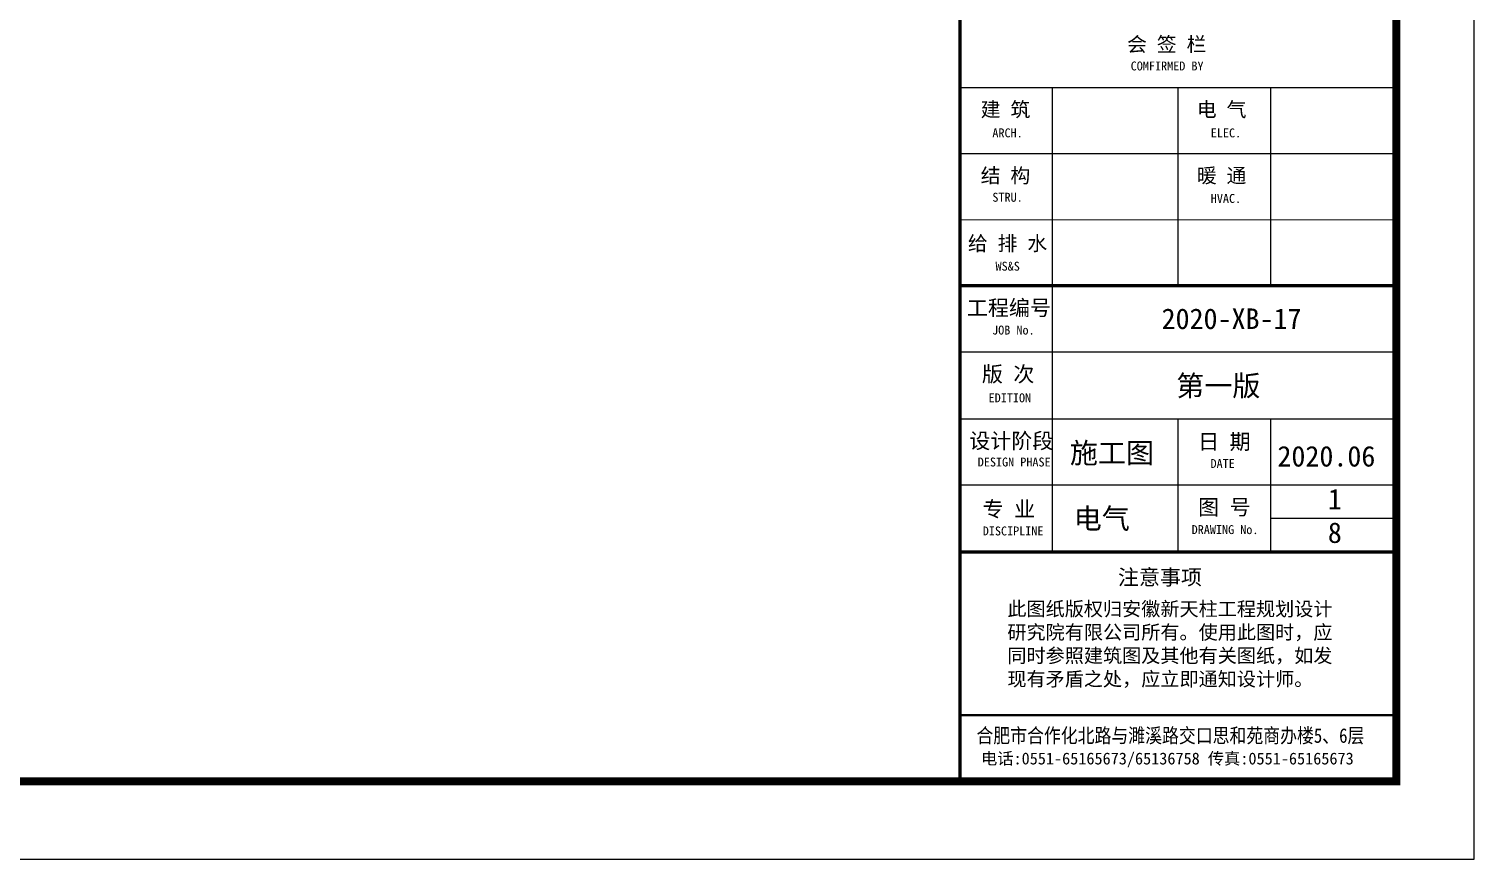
# Model space of a CAD drawing. Extents: x 4929870 to 5205508, y 4505833 to 4862647.
# Drawn here: x 5041320 to 5078470, y 4505833 to 4527181 of the extents above; entities that cross this region are included whole.
import ezdxf

# ---------------------------------------------------------------- set-up
doc = ezdxf.new("R2010")
doc.units = 0
doc.header["$LTSCALE"] = 1000
doc.header["$MEASUREMENT"] = 0
for name, color, linetype in [('46', 7, 'CONTINUOUS'), ('_TCH_KEY', 7, 'CONTINUOUS'), ('PUB_TEXT', 7, 'CONTINUOUS'), ('PUB_TITLE', 4, 'CONTINUOUS')]:
    doc.layers.add(name, color=color, linetype=linetype)
doc.styles.add('TQ', font='')
doc.styles.get('TQ').set_extended_font_data('SimSun')

# ---------------------------------------------------------------- blocks, each defined once
blk = doc.blocks.new('ly')
at = {"layer": 'PUB_TEXT', "insert": (-5884, 1715), "char_height": 212, "width": 5144.75, "attachment_point": 1, "style": 'TQ'}
blk.add_mtext('此图纸版权归安徽新天柱工程规划设计研究院有限公司所有。使用此图时，应同时参照建筑图及其他有关图纸，如发现有矛盾之处，应立即通知设计师。', dxfattribs=at)

msp = doc.modelspace()

# ---------------------------------------------------------------- linework, layer by layer
at = {"layer": '_TCH_KEY'}
msp.add_line((5065255, 4507832.1), (5076475, 4507832.1), dxfattribs=at)
at = {"layer": 'PUB_TEXT'}
for p, q in [((5076470.1, 4507832.5), (5076470.1, 4508807.4)), ((5046670.1, 4507832.5), (5045109.3, 4507832.5)), ((5076475, 4507832.1), (5074914.2, 4507832.1))]:
    msp.add_line(p, q, dxfattribs=at)
at = {"layer": 'PUB_TITLE'}
for p, q in [((5065256.1, 4525675.9, 0), (5076476, 4525675.2, 0)), ((5067635, 4520575.8, 0), (5067635.3, 4525675.7, 0)), ((5070865, 4520575.6, 0), (5070865.3, 4525675.5, 0)), ((5073245, 4520575.4, 0), (5073245.3, 4525675.4, 0)), ((5065256, 4523975.9, 0), (5076475.9, 4523975.2, 0)), ((5065255.9, 4522275.9, 0), (5076475.8, 4522275.2, 0)), ((5067635.7, 4513731.6, 0), (5067636.1, 4520575.8, 0)), ((5065255.7, 4518875.9, 0), (5076475.6, 4518875.2, 0)), ((5065255.6, 4517153.8, 0), (5076475.5, 4517153.1, 0)), ((5070864.6, 4513731.4, 0), (5070864.8, 4517153.5, 0)), ((5073244.5, 4513731.3, 0), (5073244.8, 4517153.3, 0)), ((5065255.5, 4515453.8, 0), (5076509.8, 4515453.1, 0)), ((5076475.3, 4514592.1, 0), (5073244.6, 4514592.3, 0))]:
    msp.add_line(p, q, dxfattribs=at)
at = {"layer": 'PUB_TITLE', "lineweight": 40}
for p, q in [((5065255.8, 4520575.9, 0), (5076475.7, 4520575.2, 0)), ((5065255.1, 4509532.1, 0), (5076475, 4509531.4, 0))]:
    msp.add_line(p, q, dxfattribs=at)
at = {"layer": 'PUB_TITLE'}
msp.add_lwpolyline([(4929870.1, 4505832.5), (5078470.1, 4505832.5), (5078470.1, 4589832.5), (4929870.1, 4589832.5)], close=True, dxfattribs=at)
at = {"layer": 'PUB_TITLE', "const_width": 200}
msp.add_lwpolyline([(4934870.1, 4507832.5), (5076470.1, 4507832.5), (5076470.1, 4587832.5), (4934870.1, 4587832.5)], close=True, dxfattribs=at)
at = {"layer": 'PUB_TITLE', "lineweight": 40, "const_width": 85}
for points in [[(5065259.9, 4587831.6), (5065255, 4507832.1)], [(5065259.9, 4587831.6), (5065255, 4507832.1)], [(5065255.3, 4513731.7), (5076420.1, 4513731.1)]]:
    msp.add_lwpolyline(points, dxfattribs=at)
at = {"layer": 'PUB_TITLE', "const_width": 85}
msp.add_lwpolyline([(5065255.8, 4520575.9), (5076475.7, 4520575.2)], dxfattribs=at)

# ---------------------------------------------------------------- block references
at = {"layer": 'PUB_TEXT', "xscale": 1.69999036178174, "yscale": 1.69999036178174, "zscale": 1.69999036178174, "rotation": 359.9964428961853}
msp.add_blockref('ly', (5076475, 4509531.4), dxfattribs=at)

# ---------------------------------------------------------------- texts
at = {"layer": '46', "linetype": 'Continuous', "style": 'TQ'}
for s, height, p in [('2020-XB-17', 528.65, (5070436.8, 4519463.6, 0)), ('第一版', 528.65, (5070813.4, 4517740.3)), ('施工图', 528.65, (5068078.1, 4516012)), ('2020.06', 528.65, (5073414.3, 4515927.5, 0)), ('1', 528.6, (5074710.5, 4514824, 0)), ('电气', 528.65, (5068176.7, 4514326.5)), ('8', 528.6, (5074710.4, 4513963))]:
    msp.add_text(s, height=height, rotation=359.99644, dxfattribs=at).set_placement(p)
at = {"layer": 'PUB_TEXT', "style": 'TQ'}
for s, height, p in [(' 工程编号', 396, (5065162.3, 4519810.9)), ('      JOB No.', 229.499, (5065143.8, 4519321.6)), ('  版 次', 396, (5065278.2, 4518106.6)), ('     EDITION', 229.499, (5065210.2, 4517578.6)), (' 设计阶段', 396, (5065223.9, 4516390.9)), ('日 期', 396, (5071374.7, 4516369.4)), ('     DESIGN PHASE', 229.499, (5064930.2, 4515929.3)), ('         DATE', 229.499, (5070289.2, 4515891.1)), ('  专 业', 396, (5065297.9, 4514637.6)), ('图 号', 396, (5071374.6, 4514685.5)), ('     DISCIPLINE', 229.499, (5065059, 4514156.3)), ('     DRAWING No.', 229.499, (5070429.2, 4514190.6)), ('注意事项', 396, (5069314.6, 4512884)), ('电话:0551-65165673/65136758 传真:0551-65165673', 305.998, (5065795.6, 4508266.9, -55.6))]:
    msp.add_text(s, height=height, rotation=359.99644, dxfattribs=at).set_placement(p)
at = {"layer": 'PUB_TEXT', "style": 'TQ', "width": 0.85}
msp.add_text('合肥市合作化北路与濉溪路交口思和苑商办楼5、6层 ', height=373.998, rotation=359.99644, dxfattribs=at).set_placement((5065677.9, 4508823.2, -55.6))
at = {"layer": 'PUB_TEXT', "attachment_point": 1, "rotation": 359.99644, "style": 'TQ'}
for s, insert, char_height, width in [('会 签 栏', (5069549.1, 4526972.8), 374, 4447.175), ('COMFIRMED BY', (5069642.6, 4526342.3), 229.499, 4799.073), ('建 筑', (5065787.2, 4525297), 374, 4011.977), ('电 气', (5071342.2, 4525296.6), 374, 4011.977), ('   ARCH.', (5065618.4, 4524621.9), 229.5, 4799.073), ('   ELEC.', (5071233, 4524621.5), 229.5, 4799.073), ('结 构', (5065787.1, 4523597), 374, 4011.977), ('暖 通', (5071342.1, 4523596.7), 374, 4011.977), ('   STRU.', (5065618.3, 4522966.5), 229.5, 4799.073), ('   HVAC.', (5071232.9, 4522936.4), 229.5, 4799.073), ('给 排 水', (5065457, 4521854.1), 374, 4447.175), ('   WS&S', (5065699.4, 4521193.8), 229.5, 4882.372)]:
    msp.add_mtext(s, dxfattribs=dict(at, insert=insert, char_height=char_height, width=width))

doc.saveas('drawing.dxf')
